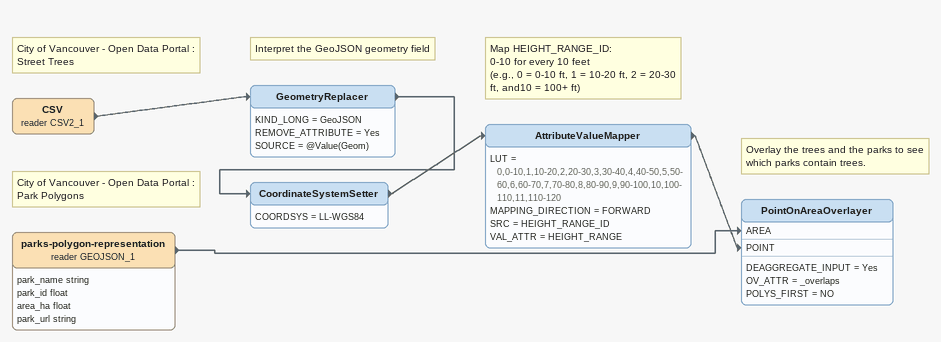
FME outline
Note: City of Vancouver - Open Data Portal : / Street Trees
CSV (reader CSV2_1)
    -> GeometryReplacer
Note: Interpret the GeoJSON geometry field
GeometryReplacer
    KIND_LONG = GeoJSON
    REMOVE_ATTRIBUTE = Yes
    SOURCE = @Value(Geom)
    -> CoordinateSystemSetter
CoordinateSystemSetter
    COORDSYS = LL-WGS84
    -> AttributeValueMapper
Note: Map HEIGHT_RANGE_ID: / 0-10 for every 10 feet / (e.g., 0 = 0-10 ft, 1 = 10-20 ft, 2 = 20-30 ft, and10 = 100+ ft)
AttributeValueMapper
    LUT = 0,0-10,1,10-20,2,20-30,3,30-40,4,40-50,5,50-60,6,60-70,7,70-80,8,80-90,9,90-100,10,100-110,11,110-120
    MAPPING_DIRECTION = FORWARD
    SRC = HEIGHT_RANGE_ID
    VAL_ATTR = HEIGHT_RANGE
    -> PointOnAreaOverlayer [POINT]
Note: City of Vancouver - Open Data Portal : / Park Polygons
parks-polygon-representation (reader GEOJSON_1)
    attributes: park_name string, park_id float, area_ha float, park_url string
    -> PointOnAreaOverlayer [AREA]
Note: Overlay the trees and the parks to see which parks contain trees.
PointOnAreaOverlayer
    DEAGGREGATE_INPUT = Yes
    OV_ATTR = _overlaps
    POLYS_FIRST = NO
